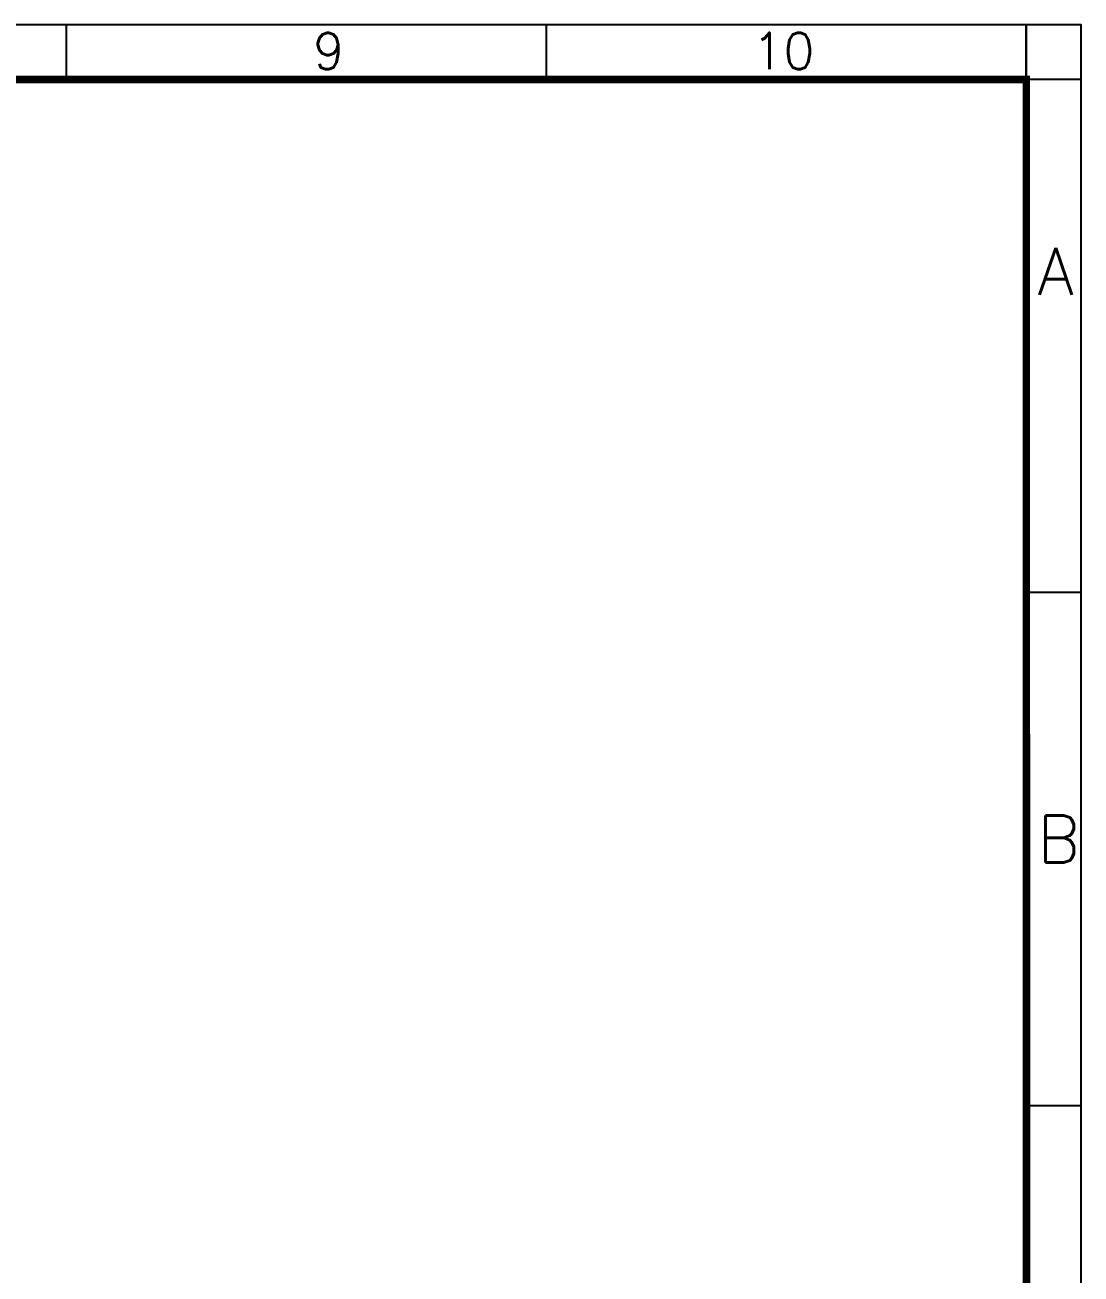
# Model space of a CAD drawing. Header units: millimetres. Extents: x 5293 to 5736, y -198 to 141.
# Drawn here: x 5640.8 to 5736.2, y 27.7 to 140.6 of the extents above; entities that cross this region are included whole.
import ezdxf

# ---------------------------------------------------------------- set-up
doc = ezdxf.new("R2010")
doc.units = ezdxf.units.MM
doc.header["$LTSCALE"] = 0.5
doc.layers.add('A1_KUANG', color=7, linetype='Continuous')
doc.layers.add('A4_KUANG', color=7, linetype='Continuous')
doc.styles.get("Standard").update_dxf_attribs({"font": 'txt', "bigfont": 'gbcbig.shx'})

# ---------------------------------------------------------------- blocks, each defined once
blk = doc.blocks.new('A$C3291225B')
at = {"layer": 'A4_KUANG'}
for p, q in [((204.674, 194.147), (204.674, 197.012)), ((229.9, 194.147), (229.9, 197.012)), ((255.126, 194.147), (255.126, 197.012)), ((255.135, 0), (255.135, 197.012)), ((258, 194.147), (2.865, 194.147)), ((257.991, 167.165), (255.126, 167.165)), ((257.991, 140.183), (255.126, 140.183))]:
    blk.add_line(p, q, dxfattribs=at)
at = {"layer": 'A4_KUANG', "color": 8}
blk.add_lwpolyline([(258, 0), (258, 197.012), (0, 197.012), (0, 0)], close=True, dxfattribs=at)
at = {"layer": 'A4_KUANG', "const_width": 0.4}
blk.add_lwpolyline([(2.865, 2.865), (2.865, 194.147), (255.126, 194.147), (255.135, 2.865), (2.865, 2.865)], dxfattribs=at)
at = {"layer": 'A4_KUANG'}
for s, height, p in [('9', 1.91, (217.635, 194.69)), ('10', 1.9102, (240.717, 194.69)), ('A', 2.483, (255.711, 182.818)), ('B', 2.483, (255.711, 152.971))]:
    blk.add_text(s, height=height, dxfattribs=at).set_placement(p)

msp = doc.modelspace()

# ---------------------------------------------------------------- block references
at = {"layer": 'A1_KUANG', "color": 1, "lineweight": 0, "xscale": 1.718413414360839, "yscale": 1.718413414361066, "zscale": 1.718413414359811}
msp.add_blockref('A$C3291225B', (5292.837, -197.991), dxfattribs=at)

doc.saveas('drawing.dxf')
